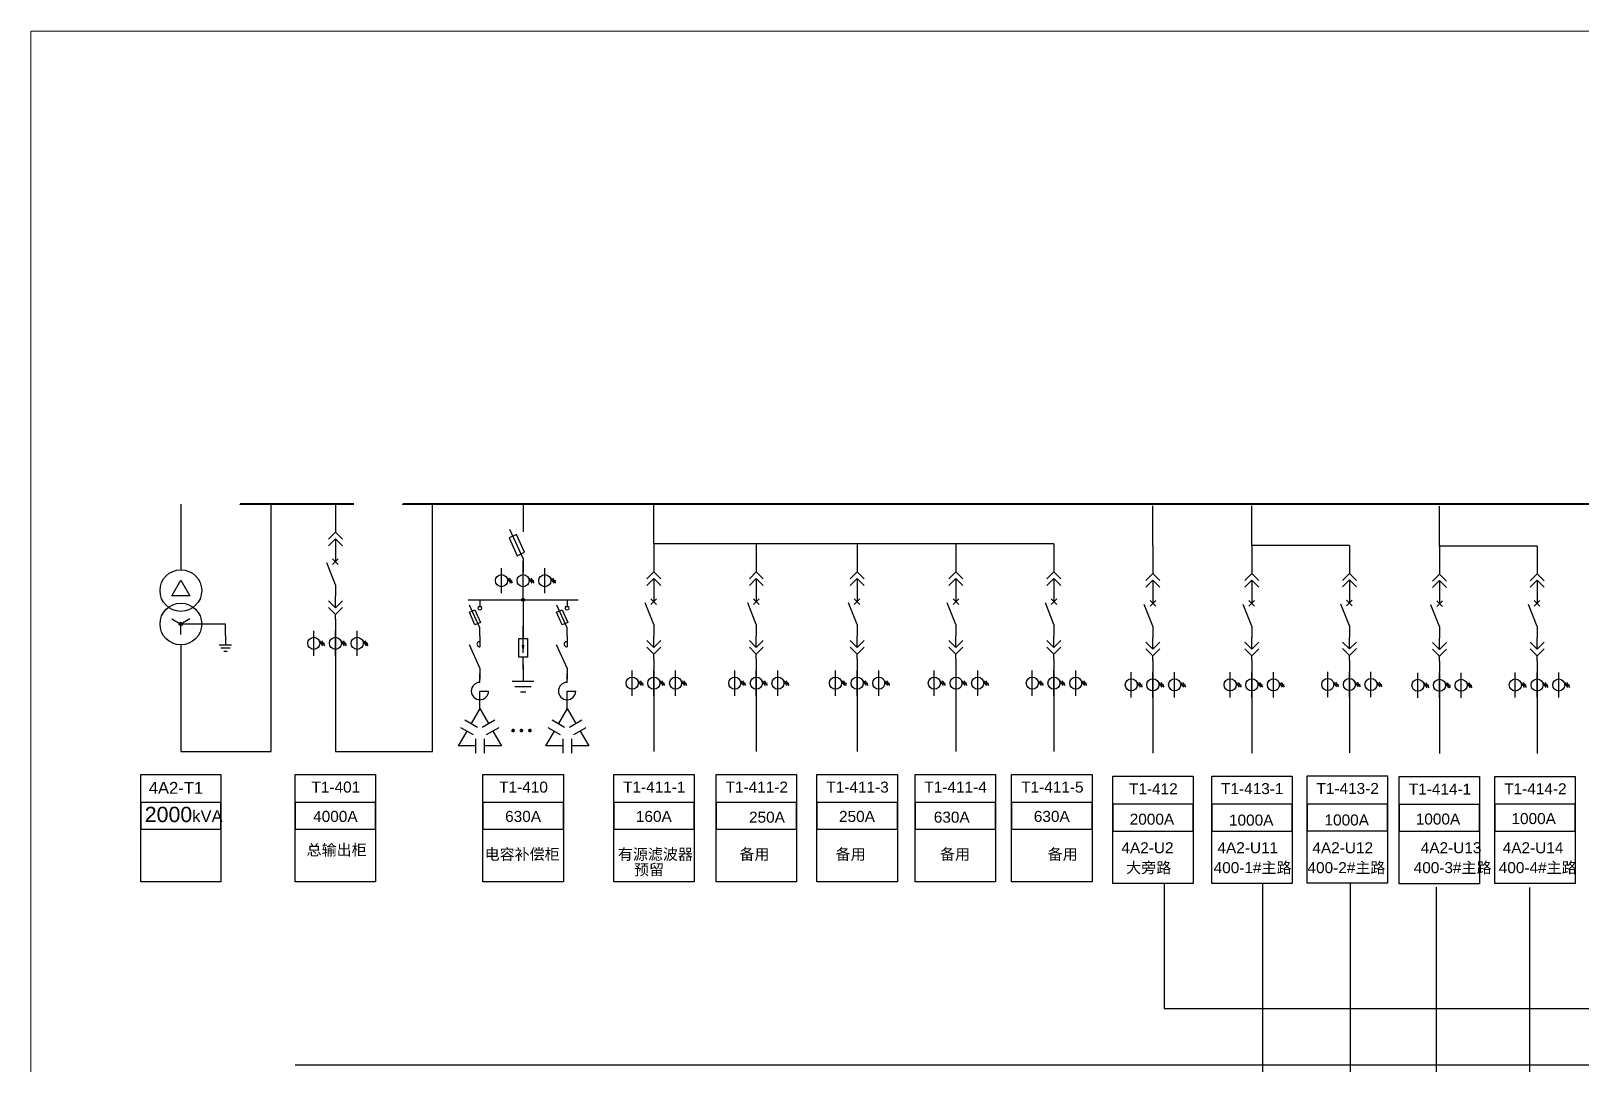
# Model space of a CAD drawing. Header units: millimetres. Extents: x -3460 to -460, y 6070 to 9130.
# Drawn here: x -2243.2 to -2142.7, y 6793.4 to 6860.4 of the extents above; entities that cross this region are included whole.
import ezdxf
from ezdxf.enums import TextEntityAlignment as Align

# ---------------------------------------------------------------- set-up
doc = ezdxf.new("R2010")
doc.units = ezdxf.units.MM
doc.header["$LTSCALE"] = 1000
doc.header["$MEASUREMENT"] = 0
doc.linetypes.add('CENTER', pattern=[2, 1.25, -0.25, 0.25, -0.25])
doc.linetypes.add('CONTINOUS', pattern=[0])
doc.styles.get("Standard").update_dxf_attribs({"font": 'arial.ttf'})

# ---------------------------------------------------------------- blocks, each defined once
blk = doc.blocks.new('DYDQAA05')
at = {"color": 0}
blk.add_lwpolyline([(0, 0), (0, -7)], dxfattribs=at)
blk = doc.blocks.new('DYDQAA03')
at = {"color": 0}
for points in [[(0, 0), (0, -1.5)], [(-2.12, -3.62), (0, -1.5)], [(-2.12, -5.62), (0, -3.5)], [(2.12, -3.62), (0, -1.5)], [(2.12, -5.62), (0, -3.5)], [(0, -3.5), (0, -7)]]:
    blk.add_lwpolyline(points, dxfattribs=at)
blk = doc.blocks.new('DYDQAA09')
at = {"color": 0}
blk.add_lwpolyline([(0, 0), (0, -3.5)], dxfattribs=at)
blk.add_lwpolyline([(0, 0), (0, -3.5)], dxfattribs=at)
blk.add_lwpolyline([(0, 0), (0, -3.5)], dxfattribs=at)
blk.add_lwpolyline([(0, 0), (0, -3.5)], dxfattribs=at)
blk.add_lwpolyline([(0, 0), (0, -3.5)], dxfattribs=at)
blk.add_lwpolyline([(0, 0), (0, -3.5)], dxfattribs=at)
blk.add_lwpolyline([(0, 0), (0, -3.5)], dxfattribs=at)
blk.add_lwpolyline([(0, 0), (0, -3.5)], dxfattribs=at)
blk.add_lwpolyline([(0, 0), (0, -3.5)], dxfattribs=at)
blk = doc.blocks.new('DYDQ0201')
at = {"color": 0}
for points in [[(0.86, -0.86), (-0.86, 0.86)], [(-0.86, -0.86), (0.86, 0.86)], [(0, -7), (-2.61, -0.37)]]:
    blk.add_lwpolyline(points, dxfattribs=at)
blk = doc.blocks.new('DYDQAA04')
at = {"color": 0}
for points in [[(0, -3.5), (0, 0)], [(-2.12, -1.38), (0, -3.5)], [(-2.12, -3.38), (0, -5.5)], [(2.12, -1.38), (0, -3.5)], [(2.12, -3.38), (0, -5.5)], [(0, -7), (0, -5.5)]]:
    blk.add_lwpolyline(points, dxfattribs=at)
blk = doc.blocks.new('A$C03DD39B5')
for p, q in [((417, 475), (283, 392)), ((350, 333), (350, 467)), ((417, 422), (283, 339))]:
    blk.add_line(p, q)
blk.add_lwpolyline([(700, 167), (0, 167)])
blk.add_circle((350, 167), 167)
blk = doc.blocks.new('$element$00000530')
for points in [[(-0.291, -0.342), (-0.139, -0.275), (0.017, -0.625), (-0.136, -0.693), (-0.291, -0.342)], [(0, -1), (0, -0.78), (-0.283, -0.152)], [(-0.05, -0.183), (0.05, -0.183)], [(0, 0), (0, -0.183)]]:
    blk.add_lwpolyline(points)
blk.add_circle((0, -0.233), 0.05)
at = {"flags": 9}
blk.add_attdef('S', (0, 0), '', height=0.00000667, dxfattribs=at)
blk = doc.blocks.new('M_M4')
blk.add_line((-0.25, -0.2), (0, -0.75))
for points in [[(0, 0), (0, -0.25)], [(0, -0.75), (0, -1)]]:
    blk.add_lwpolyline(points)
blk.add_arc((-0.008, -0.192), 0.0589, 81.8699, 278.1301)
at = {"width": 0.8, "flags": 9}
blk.add_attdef('S', (0.25, -0.5), '', height=0.2, dxfattribs=at)
blk = doc.blocks.new('M_M23')
for p, q in [((0, -0.25), (0, -0.5)), ((0, -0.5), (-0.25, -0.5))]:
    blk.add_line(p, q)
for points in [[(0, 0), (0, -0.25)], [(0, -0.75), (0, -1)]]:
    blk.add_lwpolyline(points)
blk.add_arc((0, -0.5), 0.25, 270, 180)
at = {"width": 0.8, "flags": 9}
blk.add_attdef('S', (0.25, -0.5), '', height=0.2, dxfattribs=at)
blk = doc.blocks.new('M_M44IVD')
for points in [[(0, 0), (-0.2, -0.346)], [(0, 0), (0.2, -0.346)], [(-0.344, -0.263), (-0.056, -0.43)], [(0.056, -0.43), (0.344, -0.263)], [(-0.3, -0.52), (-0.5, -0.866)], [(-0.444, -0.436), (-0.156, -0.603)], [(-0.1, -0.699), (-0.1, -1.033)], [(0.1, -0.699), (0.1, -1.033)], [(0.156, -0.603), (0.444, -0.436)], [(0.3, -0.52), (0.5, -0.866)], [(-0.1, -0.866), (-0.5, -0.866)], [(0.5, -0.866), (0.1, -0.866)]]:
    blk.add_lwpolyline(points)
at = {"width": 0.8, "flags": 9}
blk.add_attdef('S', (0.25, -0.5), '', height=0.2, dxfattribs=at)
blk = doc.blocks.new('M_M17')
for p, q in [((-0.1, -0.717), (-0.1, -0.283)), ((-0.1, -0.283), (0.1, -0.283)), ((0.1, -0.283), (0.1, -0.717)), ((0, -0.383), (0, -0.717)), ((0.1, -0.717), (-0.1, -0.717))]:
    blk.add_line(p, q)
for points in [[(0, 0), (0, -0.283)], [(0, -0.717), (0, -1)]]:
    blk.add_lwpolyline(points)
for points in [[(-0.033, -0.567), (0.033, -0.567), (0, -0.367), (0.033, -0.567)], [(0.033, -0.567), (0, -0.367), (-0.033, -0.567), (0.033, -0.567)], [(0, -0.367), (-0.033, -0.567), (0.033, -0.567), (0, -0.367)]]:
    blk.add_solid(points)
at = {"width": 0.8, "flags": 9}
blk.add_attdef('S', (0.25, -0.5), '', height=0.2, dxfattribs=at)
blk = doc.blocks.new('M_M24')
for p, q in [((-0.25, -0.375), (0.25, -0.375)), ((-0.1875, -0.5), (0.1875, -0.5)), ((-0.0625, -0.625), (0.0625, -0.625))]:
    blk.add_line(p, q)
blk.add_lwpolyline([(0, 0), (0, -0.375)])
at = {"width": 0.8, "flags": 9}
blk.add_attdef('S', (0.25, -0.5), '', height=0.2, dxfattribs=at)

msp = doc.modelspace()

# ---------------------------------------------------------------- linework, layer by layer
at = {"color": 0}
for p, q in [((-2233.48, 6829.7, -12152.99), (-2233.48, 6825.46, -16763.94)), ((-2227.62, 6813.68, -16763.94), (-2227.62, 6829.7, -14978.54)), ((-2234.07, 6823.77, -16763.94), (-2233.48, 6824.78, -16763.94)), ((-2234.07, 6823.77, -16763.94), (-2233.48, 6824.78, -16763.94)), ((-2233.48, 6824.78, -16763.94), (-2232.89, 6823.77, -16763.94)), ((-2232.89, 6823.77, -16763.94), (-2234.07, 6823.77, -16763.94)), ((-2234.07, 6822.28, -16763.94), (-2233.48, 6821.94, -16763.94)), ((-2233.49, 6822.04, -16763.94), (-2233.58, 6821.95, -16763.94)), ((-2233.45, 6822.04, -16763.94), (-2233.58, 6821.91, -16763.94)), ((-2233.43, 6822.03, -16763.94), (-2233.57, 6821.89, -16763.94)), ((-2233.52, 6822.03, -16763.94), (-2233.57, 6821.98, -16763.94)), ((-2233.4, 6822.01, -16763.94), (-2233.55, 6821.87, -16763.94)), ((-2233.39, 6822, -16763.94), (-2233.53, 6821.86, -16763.94)), ((-2233.38, 6821.96, -16763.94), (-2233.5, 6821.84, -16763.94)), ((-2232.89, 6822.28, -16763.94), (-2233.48, 6821.94, -16763.94)), ((-2233.38, 6821.94, -16763.94), (-2233.48, 6821.84, -16763.94)), ((-2233.48, 6821.27, -16763.94), (-2233.48, 6821.94, -16763.94)), ((-2230.59, 6821.94, -16763.94), (-2233.48, 6821.94, -16763.94)), ((-2233.48, 6820.59, -16763.94), (-2233.48, 6813.68, -16763.94)), ((-2231, 6820.59, -16763.94), (-2230.19, 6820.59, -16763.94)), ((-2230.9, 6820.39, -16763.94), (-2230.29, 6820.39, -16763.94)), ((-2230.69, 6820.18, -16763.94), (-2230.49, 6820.18, -16763.94)), ((-2233.48, 6813.68, -16763.94), (-2227.62, 6813.68, -16763.94))]:
    msp.add_line(p, q, dxfattribs=at)
for p, q in [((-2217.17, 6813.68, -14978.54), (-2217.17, 6829.7, -14978.54)), ((-2202.84, 6827.13, -16361.78), (-2202.84, 6829.7, -14978.49)), ((-2170.51, 6827.02, 2991.48), (-2170.51, 6829.59, 4374.77)), ((-2164.1, 6827.02, 2299.84), (-2164.1, 6829.6, 3683.12)), ((-2151.94, 6826.99, 2991.48), (-2151.94, 6829.57, 4374.77)), ((-2176.92, 6827.13, -16361.83), (-2202.84, 6827.13, -16361.83)), ((-2157.78, 6827.02, 2299.84), (-2164.1, 6827.02, 2299.84)), ((-2145.62, 6826.99, 2991.48), (-2151.94, 6826.99, 2991.48)), ((-2214.11, 6823.51, -14978.54), (-2214.11, 6823.11, -14978.54)), ((-2211.31, 6823.6, -14978.54), (-2211.31, 6823.93, -14978.54)), ((-2223.47, 6821.47, -14978.54), (-2223.47, 6819.83, -14978.54)), ((-2223.47, 6819.83, -14978.54), (-2223.47, 6813.68, -14978.54)), ((-2202.84, 6818.89, -14160.6), (-2202.84, 6817.25, -14160.6)), ((-2196.2, 6818.89, -14160.6), (-2196.2, 6817.25, -14160.6)), ((-2189.67, 6818.89, -14160.6), (-2189.67, 6817.25, -14160.6)), ((-2183.27, 6818.89, -14160.6), (-2183.27, 6817.25, -14160.6)), ((-2176.92, 6818.89, -14160.6), (-2176.92, 6817.25, -14160.6)), ((-2170.51, 6818.78, 5192.71), (-2170.51, 6817.14, 5192.71)), ((-2164.1, 6818.78, 4501.07), (-2164.1, 6817.14, 4501.07)), ((-2157.78, 6818.79, 5192.71), (-2157.78, 6817.15, 5192.71)), ((-2151.94, 6818.75, 5192.71), (-2151.94, 6817.11, 5192.71)), ((-2145.62, 6818.77, 5884.35), (-2145.62, 6817.13, 5884.35)), ((-2202.84, 6817.25, -14160.6), (-2202.84, 6813.68, -14160.6)), ((-2196.2, 6817.25, -14160.6), (-2196.2, 6813.68, -14160.6)), ((-2189.67, 6817.25, -14160.6), (-2189.67, 6813.68, -14160.6)), ((-2183.27, 6817.25, -14160.6), (-2183.27, 6813.68, -14160.6)), ((-2176.92, 6817.25, -14160.6), (-2176.92, 6813.68, -14160.6)), ((-2170.51, 6817.14, 5192.71), (-2170.51, 6813.57, 5192.71)), ((-2164.1, 6817.14, 4501.07), (-2164.1, 6813.57, 4501.07)), ((-2157.78, 6817.15, 5192.71), (-2157.78, 6813.59, 5192.71)), ((-2151.94, 6817.11, 5192.71), (-2151.94, 6813.55, 5192.71)), ((-2145.62, 6817.13, 5884.35), (-2145.62, 6813.56, 5884.35)), ((-2223.47, 6813.68, -14978.54), (-2217.17, 6813.68, -14978.54))]:
    msp.add_line(p, q)
at = {"linetype": 'Continuous'}
for p, q in [((-2212.18, 6828.09, -14978.54), (-2211.31, 6826.16, -14978.54)), ((-2211.31, 6825.71, -14978.54), (-2211.31, 6826.01, -14978.54)), ((-2211.31, 6825.25, -14978.54), (-2211.31, 6825.89, -14978.54)), ((-2214.86, 6823.51, -14978.54), (-2207.75, 6823.51, -14978.54)), ((-2211.31, 6823.51, -14978.54), (-2211.31, 6821.04, -14978.54))]:
    msp.add_line(p, q, dxfattribs=at)
at = {"color": 0, "linetype": 'CENTER', "ltscale": 0.5}
msp.add_line((-2230.59, 6821.2, -16763.94), (-2230.59, 6821.94, -16763.94), dxfattribs=at)
at = {"color": 5, "lineweight": 30}
for p, q in [((-2169.77, 6805.1, 8333.94), (-2169.77, 6797.02, 8333.94)), ((-2169.77, 6797.02, 8333.94), (-2015, 6797.02, 8333.94)), ((-2226.08, 6793.37, 8333.94), (-2043.62, 6793.37, 8333.94))]:
    msp.add_line(p, q, dxfattribs=at)
at = {"color": 6}
for p, q in [((-2163.41, 6805.13, 8333.94), (-2163.41, 6787.89, 8333.94)), ((-2157.7, 6785.44, 8333.94), (-2157.7, 6805.1, 8333.94)), ((-2152.14, 6782.67, 8333.94), (-2152.14, 6804.9, 8333.94)), ((-2146.08, 6779.84, 8333.94), (-2146.08, 6804.88, 8333.94))]:
    msp.add_line(p, q, dxfattribs=at)
at = {"color": 1, "lineweight": 13, "ltscale": 0.001071}
msp.add_lwpolyline([(-2243.19, 6860.36), (-1920.54, 6860.36), (-1920.54, 6490.78), (-2243.19, 6490.78)], close=True, dxfattribs=at)
at = {"color": 1, "lineweight": 40, "ltscale": 100, "elevation": -14978.54}
for points in [[(-2222.27, 6829.7), (-2229.63, 6829.7), (-2229.63, 6829.7)], [(-2109.89, 6829.7), (-2219.1, 6829.7), (-2219.1, 6829.7)]]:
    msp.add_lwpolyline(points, dxfattribs=at)
at = {"linetype": 'Continuous', "elevation": -14978.54}
for points in [[(-2211.31, 6829.7), (-2211.31, 6827.92)], [(-2211.31, 6828.79), (-2211.31, 6827.92)], [(-2211.31, 6826.16), (-2211.31, 6825.29)]]:
    msp.add_lwpolyline(points, dxfattribs=at)
msp.add_lwpolyline([(-2211.69, 6826.37), (-2211.21, 6826.59), (-2211.74, 6827.75), (-2212.22, 6827.53)], close=True, dxfattribs=at)
at = {"color": 0, "elevation": -16763.94}
msp.add_lwpolyline([(-2230.59, 6821.2), (-2230.59, 6820.59)], dxfattribs=at)
at = {"lineweight": -2, "ltscale": 100, "const_width": 0.117, "elevation": -15264.82}
for points in [[(-2212.02, 6815.04, 1), (-2211.9, 6815.04, 1)], [(-2211.48, 6815.04, 1), (-2211.36, 6815.04, 1)], [(-2210.93, 6815.04, 1), (-2210.81, 6815.04, 1)]]:
    msp.add_lwpolyline(points, format="xyb", close=True, dxfattribs=at)
for points, elevation in [([(-2236.08, 6812.19), (-2230.88, 6812.19), (-2230.88, 6805.24), (-2236.08, 6805.24)], -12212.34), ([(-2226.07, 6812.19), (-2220.86, 6812.19), (-2220.86, 6805.24), (-2226.07, 6805.24)], -15796.48), ([(-2213.91, 6812.19), (-2208.7, 6812.19), (-2208.7, 6805.24), (-2213.91, 6805.24)], -14822.17), ([(-2205.44, 6812.19), (-2200.23, 6812.19), (-2200.23, 6805.24), (-2205.44, 6805.24)], -14978.54), ([(-2198.8, 6812.19), (-2193.59, 6812.19), (-2193.59, 6805.24), (-2198.8, 6805.24)], -14978.54), ([(-2192.27, 6812.19), (-2187.06, 6812.19), (-2187.06, 6805.24), (-2192.27, 6805.24)], -14978.54), ([(-2185.92, 6812.19), (-2180.71, 6812.19), (-2180.71, 6805.24), (-2185.92, 6805.24)], -14978.54), ([(-2179.66, 6812.19), (-2174.45, 6812.19), (-2174.45, 6805.24), (-2179.66, 6805.24)], -14978.54), ([(-2173.11, 6812.08), (-2167.9, 6812.08), (-2167.9, 6805.13), (-2173.11, 6805.13)], 4374.77), ([(-2166.7, 6812.08), (-2161.49, 6812.08), (-2161.49, 6805.13), (-2166.7, 6805.13)], 3683.12), ([(-2160.52, 6812.1), (-2155.31, 6812.1), (-2155.31, 6805.15), (-2160.52, 6805.15)], 4374.77), ([(-2154.55, 6812.06), (-2149.34, 6812.06), (-2149.34, 6805.1), (-2154.55, 6805.1)], 4374.77), ([(-2148.36, 6812.07), (-2143.16, 6812.07), (-2143.16, 6805.12), (-2148.36, 6805.12)], 5066.41), ([(-2236.08, 6808.64), (-2230.88, 6808.64), (-2230.88, 6810.38), (-2236.08, 6810.38)], -12212.34), ([(-2226.07, 6808.64), (-2220.86, 6808.64), (-2220.86, 6810.38), (-2226.07, 6810.38)], -15796.48), ([(-2213.91, 6808.64), (-2208.7, 6808.64), (-2208.7, 6810.38), (-2213.91, 6810.38)], -14822.17), ([(-2205.44, 6808.64), (-2200.23, 6808.64), (-2200.23, 6810.38), (-2205.44, 6810.38)], -14978.54), ([(-2198.8, 6808.64), (-2193.59, 6808.64), (-2193.59, 6810.38), (-2198.8, 6810.38)], -14978.54), ([(-2192.27, 6808.64), (-2187.06, 6808.64), (-2187.06, 6810.38), (-2192.27, 6810.38)], -14978.54), ([(-2185.92, 6808.64), (-2180.71, 6808.64), (-2180.71, 6810.38), (-2185.92, 6810.38)], -14978.54), ([(-2179.66, 6808.64), (-2174.45, 6808.64), (-2174.45, 6810.38), (-2179.66, 6810.38)], -14978.54), ([(-2160.52, 6808.55), (-2155.31, 6808.55), (-2155.31, 6810.28), (-2160.52, 6810.28)], 4374.77), ([(-2173.11, 6808.53), (-2167.9, 6808.53), (-2167.9, 6810.27), (-2173.11, 6810.27)], 4374.77), ([(-2166.7, 6808.53), (-2161.49, 6808.53), (-2161.49, 6810.27), (-2166.7, 6810.27)], 3683.12), ([(-2154.55, 6808.51), (-2149.34, 6808.51), (-2149.34, 6810.24), (-2154.55, 6810.24)], 4374.77), ([(-2148.36, 6808.52), (-2143.16, 6808.52), (-2143.16, 6810.26), (-2148.36, 6810.26)], 5066.41)]:
    msp.add_lwpolyline(points, close=True, dxfattribs=dict(elevation=elevation))
at = {"color": 0, "linetype": 'CONTINOUS'}
for centre in [(-2233.48, 6824.11, -16763.94), (-2233.48, 6821.94, -16763.94)]:
    msp.add_circle(centre, 1.35, dxfattribs=at)
msp.add_circle((-2211.31, 6823.51, -14978.54), 0.0936)
at = {"color": 0}
msp.add_circle((-2233.48, 6821.94, -16763.94), 0.101, dxfattribs=at)

# ---------------------------------------------------------------- block references
for name, p, xscale, yscale, zscale in [('DYDQAA05', (-2223.47, 6829.7, -17179.77), 0.2128962921302706, 0.2128962921302706, 0.2128962921302706), ('DYDQAA03', (-2223.47, 6828.21, -17179.77), 0.2128962921302706, 0.2128962921302706, 0.2128962921302706), ('DYDQAA09', (-2223.47, 6826.72, -17179.77), 0.2128962921302706, 0.2128962921302706, 0.2128962921302706), ('DYDQAA05', (-2202.84, 6827.13, -16361.83), 0.2128962921302706, 0.2128962921302706, 0.2128962921302706), ('DYDQAA05', (-2196.2, 6827.13, -16361.83), 0.2128962921302706, 0.2128962921302706, 0.2128962921302706), ('DYDQAA05', (-2189.67, 6827.13, -16361.83), 0.2128962921302706, 0.2128962921302706, 0.2128962921302706), ('DYDQAA05', (-2183.27, 6827.13, -16361.83), 0.2128962921302706, 0.2128962921302706, 0.2128962921302706), ('DYDQAA05', (-2176.92, 6827.13, -16361.83), 0.2128962921302706, 0.2128962921302706, 0.2128962921302706), ('DYDQAA05', (-2170.51, 6827.02, 2991.48), 0.2128962921302706, 0.2128962921302706, 0.2128962921302706), ('DYDQAA05', (-2164.1, 6827.02, 2299.84), 0.2128962921302706, 0.2128962921302706, 0.2128962921302706), ('DYDQAA05', (-2157.78, 6827.02, 2991.48), 0.2128962921302706, 0.2128962921302706, 0.2128962921302706), ('DYDQAA05', (-2151.94, 6826.99, 2991.48), 0.2128962921302706, 0.2128962921302706, 0.2128962921302706), ('DYDQAA05', (-2145.62, 6826.99, 3683.12), 0.2128962921302706, 0.2128962921302706, 0.2128962921302706), ('DYDQ0201', (-2223.47, 6825.98, -17179.77), 0.2128962921302706, 0.2128962921302706, 0.2128962921302706), ('DYDQAA03', (-2202.84, 6825.64, -16361.83), 0.2128962921302706, 0.2128962921302706, 0.2128962921302706), ('DYDQAA03', (-2196.2, 6825.64, -16361.83), 0.2128962921302706, 0.2128962921302706, 0.2128962921302706), ('DYDQAA03', (-2189.67, 6825.64, -16361.83), 0.2128962921302706, 0.2128962921302706, 0.2128962921302706), ('DYDQAA03', (-2183.27, 6825.64, -16361.83), 0.2128962921302706, 0.2128962921302706, 0.2128962921302706), ('DYDQAA03', (-2176.92, 6825.64, -16361.83), 0.2128962921302706, 0.2128962921302706, 0.2128962921302706), ('DYDQAA03', (-2170.51, 6825.53, 2991.48), 0.2128962921302706, 0.2128962921302706, 0.2128962921302706), ('DYDQAA03', (-2164.1, 6825.53, 2299.84), 0.2128962921302706, 0.2128962921302706, 0.2128962921302706), ('DYDQAA03', (-2157.78, 6825.54, 2991.48), 0.2128962921302706, 0.2128962921302706, 0.2128962921302706), ('DYDQAA03', (-2151.94, 6825.5, 2991.48), 0.2128962921302706, 0.2128962921302706, 0.2128962921302706), ('DYDQAA03', (-2145.62, 6825.52, 3683.12), 0.2128962921302706, 0.2128962921302706, 0.2128962921302706), ('DYDQAA09', (-2223.47, 6824.49, -17179.77), 0.2128962921302706, 0.2128962921302706, 0.2128962921302706), ('DYDQAA04', (-2223.47, 6823.74, -17179.77), 0.2128962921302706, 0.2128962921302706, 0.2128962921302706), ('DYDQ0201', (-2202.84, 6823.4, -16361.83), 0.2128962921302706, 0.2128962921302706, 0.2128962921302706), ('DYDQAA09', (-2202.84, 6824.14, -16361.83), 0.2128962921302706, 0.2128962921302706, 0.2128962921302706), ('DYDQ0201', (-2196.2, 6823.4, -16361.83), 0.2128962921302706, 0.2128962921302706, 0.2128962921302706), ('DYDQAA09', (-2196.2, 6824.14, -16361.83), 0.2128962921302706, 0.2128962921302706, 0.2128962921302706), ('DYDQ0201', (-2189.67, 6823.4, -16361.83), 0.2128962921302706, 0.2128962921302706, 0.2128962921302706), ('DYDQAA09', (-2189.67, 6824.14, -16361.83), 0.2128962921302706, 0.2128962921302706, 0.2128962921302706), ('DYDQ0201', (-2183.27, 6823.4, -16361.83), 0.2128962921302706, 0.2128962921302706, 0.2128962921302706), ('DYDQAA09', (-2183.27, 6824.14, -16361.83), 0.2128962921302706, 0.2128962921302706, 0.2128962921302706), ('DYDQ0201', (-2176.92, 6823.4, -16361.83), 0.2128962921302706, 0.2128962921302706, 0.2128962921302706), ('DYDQAA09', (-2176.92, 6824.14, -16361.83), 0.2128962921302706, 0.2128962921302706, 0.2128962921302706), ('DYDQ0201', (-2170.51, 6823.29, 2991.48), 0.2128962921302706, 0.2128962921302706, 0.2128962921302706), ('DYDQAA09', (-2170.51, 6824.03, 2991.48), 0.2128962921302706, 0.2128962921302706, 0.2128962921302706), ('DYDQ0201', (-2164.1, 6823.29, 2299.84), 0.2128962921302706, 0.2128962921302706, 0.2128962921302706), ('DYDQAA09', (-2164.1, 6824.04, 2299.84), 0.2128962921302706, 0.2128962921302706, 0.2128962921302706), ('DYDQ0201', (-2157.78, 6823.31, 2991.48), 0.2128962921302706, 0.2128962921302706, 0.2128962921302706), ('DYDQAA09', (-2157.78, 6824.05, 2991.48), 0.2128962921302706, 0.2128962921302706, 0.2128962921302706), ('DYDQ0201', (-2151.94, 6823.27, 2991.48), 0.2128962921302706, 0.2128962921302706, 0.2128962921302706), ('DYDQAA09', (-2151.94, 6824.01, 2991.48), 0.2128962921302706, 0.2128962921302706, 0.2128962921302706), ('DYDQ0201', (-2145.62, 6823.28, 3683.12), 0.2128962921302706, 0.2128962921302706, 0.2128962921302706), ('DYDQAA09', (-2145.62, 6824.03, 3683.12), 0.2128962921302706, 0.2128962921302706, 0.2128962921302706), ('DYDQAA09', (-2223.47, 6822.25, -17179.77), 0.2128962921302706, 0.2128962921302706, 0.2128962921302706), ('DYDQAA09', (-2202.84, 6821.91, -16361.83), 0.2128962921302706, 0.2128962921302706, 0.2128962921302706), ('DYDQAA09', (-2196.2, 6821.91, -16361.83), 0.2128962921302706, 0.2128962921302706, 0.2128962921302706), ('DYDQAA09', (-2189.67, 6821.91, -16361.83), 0.2128962921302706, 0.2128962921302706, 0.2128962921302706), ('DYDQAA09', (-2183.27, 6821.91, -16361.83), 0.2128962921302706, 0.2128962921302706, 0.2128962921302706), ('DYDQAA09', (-2176.92, 6821.91, -16361.83), 0.2128962921302706, 0.2128962921302706, 0.2128962921302706), ('DYDQAA09', (-2170.51, 6821.8, 2991.48), 0.2128962921302706, 0.2128962921302706, 0.2128962921302706), ('DYDQAA09', (-2164.1, 6821.8, 2299.84), 0.2128962921302706, 0.2128962921302706, 0.2128962921302706), ('DYDQAA09', (-2157.78, 6821.82, 2991.48), 0.2128962921302706, 0.2128962921302706, 0.2128962921302706), ('DYDQAA09', (-2151.94, 6821.78, 2991.48), 0.2128962921302706, 0.2128962921302706, 0.2128962921302706), ('DYDQAA09', (-2145.62, 6821.79, 3683.12), 0.2128962921302706, 0.2128962921302706, 0.2128962921302706), ('M_M4', (-2214.11, 6821.17, -14978.54), 2.806660772809213, 2.806660772809213, 2.806660772809213), ('M_M4', (-2208.46, 6821.17, -14978.54), 2.806660772809213, 2.806660772809213, 2.806660772809213), ('DYDQAA04', (-2202.84, 6821.16, -16361.83), 0.2128962921302706, 0.2128962921302706, 0.2128962921302706), ('DYDQAA04', (-2196.2, 6821.16, -16361.83), 0.2128962921302706, 0.2128962921302706, 0.2128962921302706), ('DYDQAA04', (-2189.67, 6821.16, -16361.83), 0.2128962921302706, 0.2128962921302706, 0.2128962921302706), ('DYDQAA04', (-2183.27, 6821.16, -16361.83), 0.2128962921302706, 0.2128962921302706, 0.2128962921302706), ('DYDQAA04', (-2176.92, 6821.16, -16361.83), 0.2128962921302706, 0.2128962921302706, 0.2128962921302706), ('DYDQAA04', (-2170.51, 6821.05, 2991.48), 0.2128962921302706, 0.2128962921302706, 0.2128962921302706), ('DYDQAA04', (-2164.1, 6821.06, 2299.84), 0.2128962921302706, 0.2128962921302706, 0.2128962921302706), ('DYDQAA04', (-2157.78, 6821.07, 2991.48), 0.2128962921302706, 0.2128962921302706, 0.2128962921302706), ('DYDQAA04', (-2151.94, 6821.03, 2991.48), 0.2128962921302706, 0.2128962921302706, 0.2128962921302706), ('DYDQAA04', (-2145.62, 6821.05, 3683.12), 0.2128962921302706, 0.2128962921302706, 0.2128962921302706), ('DYDQAA09', (-2202.84, 6819.67, -16361.83), 0.2128962921302706, 0.2128962921302706, 0.2128962921302706), ('DYDQAA09', (-2196.2, 6819.67, -16361.83), 0.2128962921302706, 0.2128962921302706, 0.2128962921302706), ('DYDQAA09', (-2189.67, 6819.67, -16361.83), 0.2128962921302706, 0.2128962921302706, 0.2128962921302706), ('DYDQAA09', (-2183.27, 6819.67, -16361.83), 0.2128962921302706, 0.2128962921302706, 0.2128962921302706), ('DYDQAA09', (-2176.92, 6819.67, -16361.83), 0.2128962921302706, 0.2128962921302706, 0.2128962921302706), ('DYDQAA09', (-2170.51, 6819.56, 2991.48), 0.2128962921302706, 0.2128962921302706, 0.2128962921302706), ('DYDQAA09', (-2164.1, 6819.57, 2299.84), 0.2128962921302706, 0.2128962921302706, 0.2128962921302706), ('DYDQAA09', (-2157.78, 6819.58, 2991.48), 0.2128962921302706, 0.2128962921302706, 0.2128962921302706), ('DYDQAA09', (-2151.94, 6819.54, 2991.48), 0.2128962921302706, 0.2128962921302706, 0.2128962921302706), ('DYDQAA09', (-2145.62, 6819.56, 3683.12), 0.2128962921302706, 0.2128962921302706, 0.2128962921302706), ('M_M23', (-2214.11, 6816.47, -14978.54), -2.24532861824737, -2.24532861824737, 2.245328618247297), ('M_M24', (-2211.31, 6819.3, -14978.54), 2.806660772809213, 2.806660772809213, 2.806660772809213), ('M_M23', (-2208.46, 6816.47, -14978.54), -2.24532861824737, -2.24532861824737, 2.245328618247297), ('M_M44IVD', (-2214.11, 6816.47, -14978.54), 2.806660772809213, 2.806660772809213, 2.806660772809213), ('M_M44IVD', (-2208.46, 6816.47, -14978.54), 2.806660772809213, 2.806660772809213, 2.806660772809213)]:
    msp.add_blockref(name, p, dxfattribs=dict(xscale=xscale, yscale=yscale, zscale=zscale))
at = {"linetype": 'Continuous', "xscale": 0.00233888397733859, "yscale": 0.00233888397733859, "zscale": 0.00233888397733859, "rotation": 270}
for p in [(-2213.1, 6825.57, -14978.54), (-2211.7, 6825.57, -14978.54), (-2210.29, 6825.57, -14978.54), (-2225.26, 6821.51, -14978.54), (-2223.86, 6821.51, -14978.54), (-2222.45, 6821.51, -14978.54), (-2204.63, 6818.93, -14160.6), (-2203.23, 6818.93, -14160.6), (-2201.82, 6818.93, -14160.6), (-2197.99, 6818.93, -14160.6), (-2196.59, 6818.93, -14160.6), (-2195.19, 6818.93, -14160.6), (-2191.46, 6818.93, -14160.6), (-2190.06, 6818.93, -14160.6), (-2188.66, 6818.93, -14160.6), (-2185.06, 6818.93, -14160.6), (-2183.65, 6818.93, -14160.6), (-2182.25, 6818.93, -14160.6), (-2178.71, 6818.93, -14160.6), (-2177.31, 6818.93, -14160.6), (-2175.9, 6818.93, -14160.6), (-2172.3, 6818.82, 5192.71), (-2170.9, 6818.82, 5192.71), (-2169.49, 6818.82, 5192.71), (-2165.89, 6818.82, 4501.07), (-2164.49, 6818.82, 4501.07), (-2163.09, 6818.82, 4501.07), (-2159.57, 6818.84, 5192.71), (-2158.17, 6818.84, 5192.71), (-2156.77, 6818.84, 5192.71), (-2153.73, 6818.79, 5192.71), (-2152.33, 6818.79, 5192.71), (-2150.93, 6818.79, 5192.71), (-2147.42, 6818.81, 5884.35), (-2146.01, 6818.81, 5884.35), (-2144.61, 6818.81, 5884.35)]:
    msp.add_blockref('A$C03DD39B5', p, dxfattribs=at)
at = {"linetype": 'Continuous', "xscale": 2.33888397733859, "yscale": 2.33888397733859, "zscale": 2.33888397733859}
for p in [(-2214.11, 6823.51, -14978.54), (-2208.46, 6823.51, -14978.54)]:
    msp.add_blockref('$element$00000530', p, dxfattribs=at)
at = {"xscale": 2.806660772809213, "yscale": 2.806660772809213, "zscale": 2.806660772809213, "rotation": 180}
msp.add_blockref('M_M17', (-2211.31, 6819, -14978.54), dxfattribs=at)

# ---------------------------------------------------------------- texts
at = {"lineweight": 0}
for s, p in [('T1-401', (-2223.44, 6811.02, -17179.77)), ('T1-410', (-2211.28, 6811.02, -16205.46)), ('T1-411-1', (-2202.81, 6811.02, -16361.83)), ('T1-411-2', (-2196.17, 6811.02, -16361.83)), ('T1-411-3', (-2189.64, 6811.02, -16361.83)), ('T1-411-4', (-2183.29, 6811.02, -16361.83)), ('T1-411-5', (-2177.02, 6811.02, -16361.83)), ('T1-412', (-2170.48, 6810.91, 2991.48)), ('T1-413-1', (-2164.07, 6810.92, 2299.84)), ('T1-413-2', (-2157.89, 6810.93, 2991.48)), ('T1-414-1', (-2151.91, 6810.89, 2991.48)), ('T1-414-2', (-2145.73, 6810.91, 3683.12)), ('4000A', (-2223.47, 6809.12, -17179.77)), ('630A', (-2211.31, 6809.12, -16205.46)), ('160A', (-2202.84, 6809.12, -16361.83)), ('250A', (-2195.51, 6809.07, -16361.78)), ('250A', (-2189.68, 6809.12, -16361.83)), ('630A', (-2183.54, 6809.07, -16361.83)), ('630A', (-2177.06, 6809.12, -16361.83)), ('2000A', (-2170.57, 6808.94, -16361.78)), ('1000A', (-2164.14, 6808.88, -16361.78)), ('1000A', (-2157.95, 6808.89, -16361.78)), ('1000A', (-2152.04, 6808.95, -16361.78)), ('1000A', (-2145.84, 6808.98, -16361.78)), ('总输出柜', (-2223.39, 6806.95, -17179.77)), ('电容补偿柜', (-2211.37, 6806.67, -16205.41)), ('有源滤波器', (-2202.74, 6806.67, -15982.97)), ('备用', (-2196.32, 6806.67, -16361.78)), ('备用', (-2190.09, 6806.67, -16361.78)), ('备用', (-2183.33, 6806.67, -16361.78)), ('备用', (-2176.35, 6806.67, -16361.78)), ('4A2-U2', (-2170.86, 6807.09, 8333.94)), ('4A2-U11', (-2164.36, 6807.09, 8333.94)), ('4A2-U12', (-2158.21, 6807.09, 8333.94)), ('4A2-U13', (-2151.19, 6807.09, 8333.94)), ('4A2-U14', (-2145.88, 6807.09, 8333.94)), ('预留', (-2203.15, 6805.67, -15856.67)), ('大旁路', (-2170.78, 6805.8, 8333.94)), ('400-1#主路', (-2164.05, 6805.8, 8333.94)), ('400-2#主路', (-2157.97, 6805.8, 8333.94)), ('400-3#主路', (-2151.09, 6805.8, 8333.94)), ('400-4#主路', (-2145.58, 6805.8, 8333.94))]:
    msp.add_text(s, height=0.713, dxfattribs=at).set_placement(p, align=Align.CENTER)
at = {"width": 1.1343, "attachment_point": 1}
for s, insert, char_height in [('4A2-T1', (-2235.56, 6811.71, -8212.36), 0.77), ('{\\H0.9x;2000\\H0.77778x;kVA\\P', (-2235.82, 6810.1, -13500.72), 1.1)]:
    msp.add_mtext(s, dxfattribs=dict(at, insert=insert, char_height=char_height))

doc.saveas('drawing.dxf')
